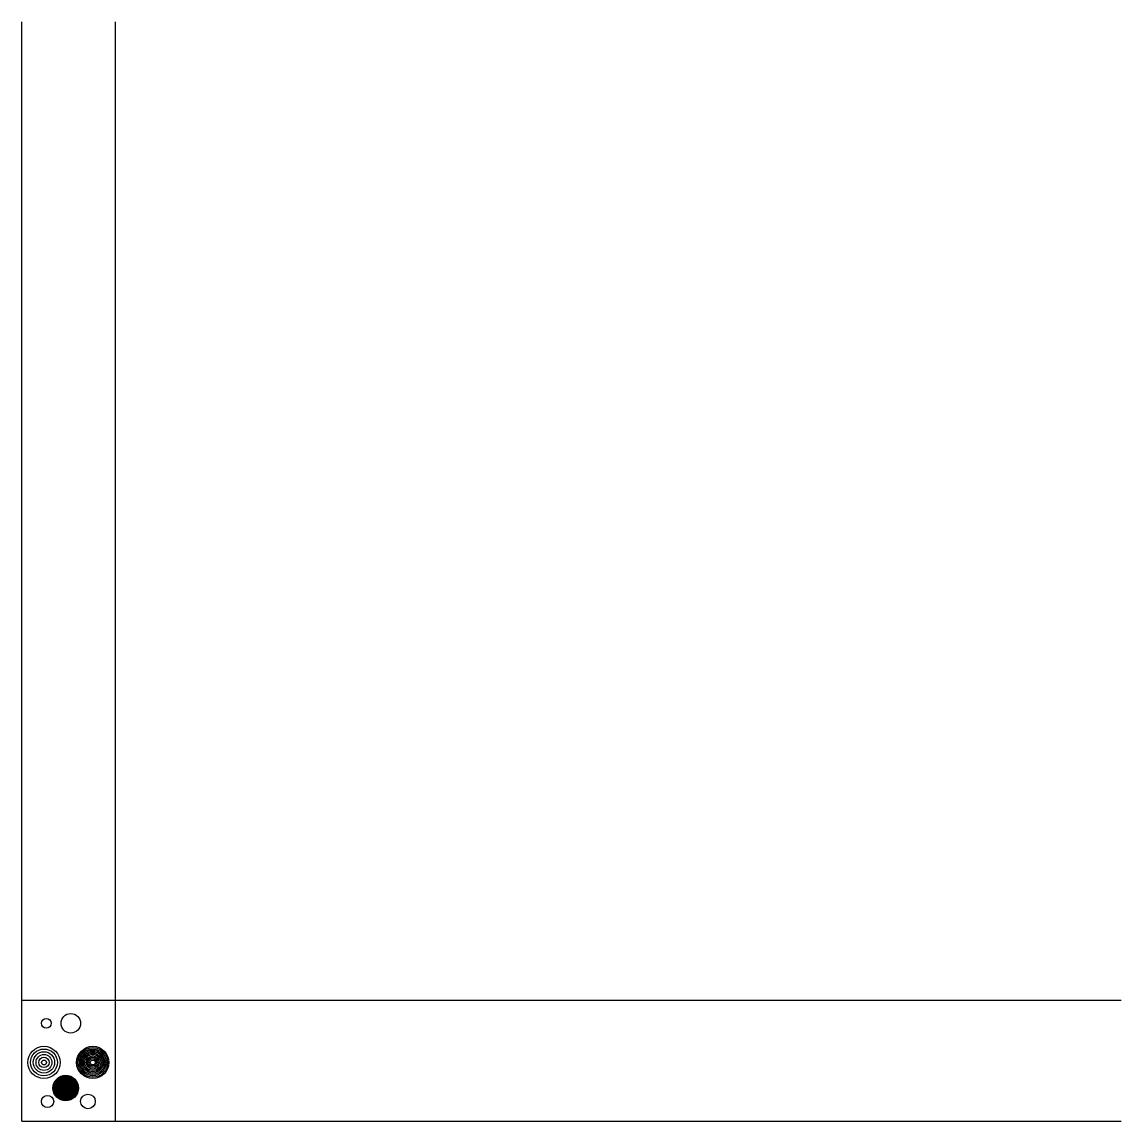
# Model space of a CAD drawing. Header units: inches. Extents: x 0 to 100, y 0 to 100.
import ezdxf

# ---------------------------------------------------------------- set-up
doc = ezdxf.new("R2010")
doc.units = ezdxf.units.IN
doc.header["$MEASUREMENT"] = 0
doc.layers.get('0').update_dxf_attribs({"lineweight": 25})

msp = doc.modelspace()

# ---------------------------------------------------------------- linework, layer by layer
for p, q in [((0, 0), (0, 100)), ((8.5, 0), (8.5, 100)), ((0, 11), (100, 11)), ((0, 0), (100, 0))]:
    msp.add_line(p, q)
for centre, radius in [((2.22, 8.89), 0.444), ((4.44, 8.89), 0.889), ((2, 5.33), 1.47), ((2, 5.33), 1.22), ((2, 5.33), 0.972), ((2, 5.33), 0.722), ((6.44, 5.33), 1.47), ((6.44, 5.33), 1.35), ((6.44, 5.33), 1.22), ((6.44, 5.33), 1.1), ((6.44, 5.33), 0.972), ((6.44, 5.33), 0.847), ((6.44, 5.33), 0.722), ((2, 5.33), 0.472), ((2, 5.33), 0.222), ((6.44, 5.33), 0.597), ((6.44, 5.33), 0.472), ((6.44, 5.33), 0.347), ((6.44, 5.33), 0.222), ((3.98, 3), 1.16), ((3.98, 3), 1.1), ((3.98, 3), 1.03), ((3.98, 3), 0.972), ((3.98, 3), 0.91), ((3.98, 3), 0.847), ((3.98, 3), 0.785), ((3.98, 3), 0.722), ((3.98, 3), 0.66), ((3.98, 3), 0.597), ((3.98, 3), 0.535), ((3.98, 3), 0.472), ((3.98, 3), 0.41), ((3.98, 3), 0.347), ((3.98, 3), 0.285), ((3.98, 3), 0.222), ((3.98, 3), 0.16), ((3.98, 3), 0.0972), ((3.98, 3), 0.0347), ((2.33, 1.78), 0.556), ((6, 1.78), 0.667)]:
    msp.add_circle(centre, radius)

doc.saveas('drawing.dxf')
